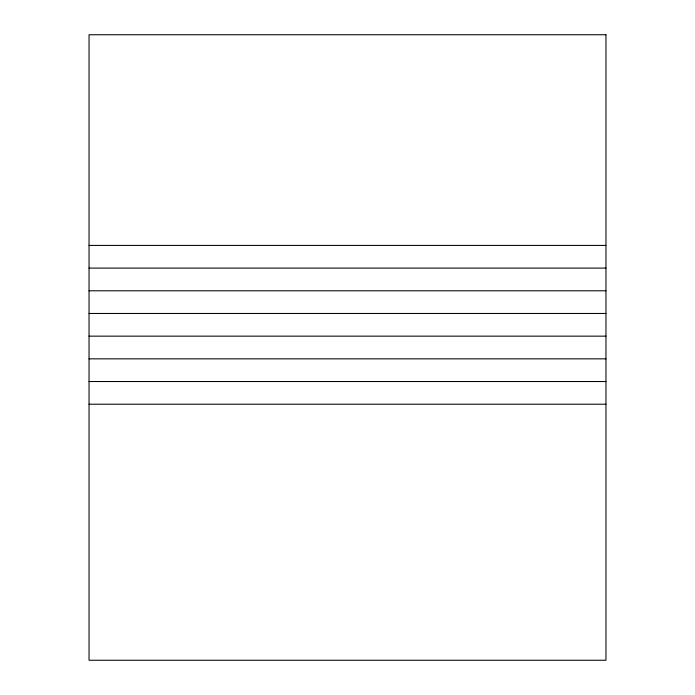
<?xml version="1.0" encoding="UTF-8"?>
<svg xmlns="http://www.w3.org/2000/svg" width="695" height="695" viewBox="0 0 695 695"><rect width="100%" height="100%" fill="white"/><g stroke="black" fill="none" stroke-linecap="round" stroke-linejoin="round"><path stroke-width="1.04" d="M89.038 245.413L605.962 245.413M89.038 268.096L605.962 268.096M89.038 290.788L605.962 290.788M89.038 313.471L605.962 313.471M89.038 336.154L605.962 336.154M89.038 358.846L605.962 358.846M89.038 381.529L605.962 381.529M89.038 404.212L605.962 404.212M605.962 34.75L89.038 34.75L89.038 660.25L605.962 660.25L605.962 34.75"/></g></svg>
